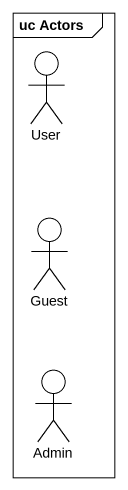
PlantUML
@startuml
mainframe uc Actors
actor User
actor Guest
actor Admin
@enduml
